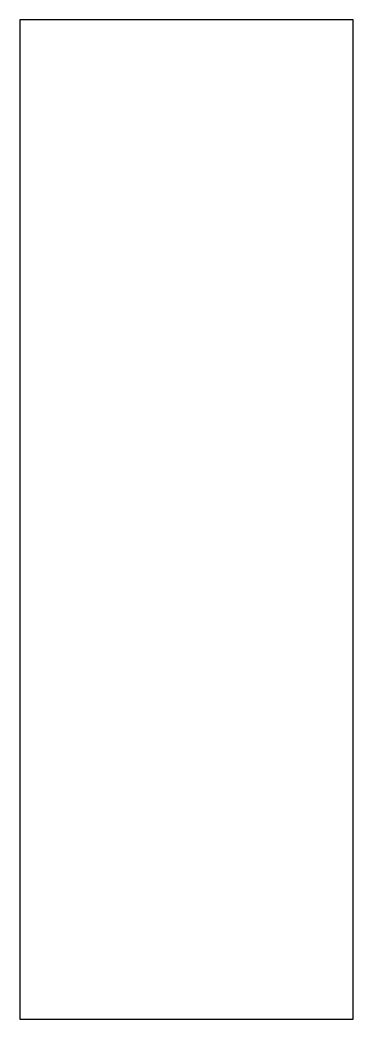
# Model space of a CAD drawing. Header units: metres. Extents: x 73.2 to 83.2, y 664.2 to 694.2.
import ezdxf

# ---------------------------------------------------------------- set-up
doc = ezdxf.new("R2010")
doc.units = ezdxf.units.M
doc.layers.add('C03-M10', color=7, linetype='Continuous')

msp = doc.modelspace()

# ---------------------------------------------------------------- linework, layer by layer
at = {"layer": 'C03-M10', "color": 6}
msp.add_lwpolyline([(73.23, 664.196), (83.23, 664.196), (83.23, 694.196), (73.23, 694.196)], close=True, dxfattribs=at)

doc.saveas('drawing.dxf')
